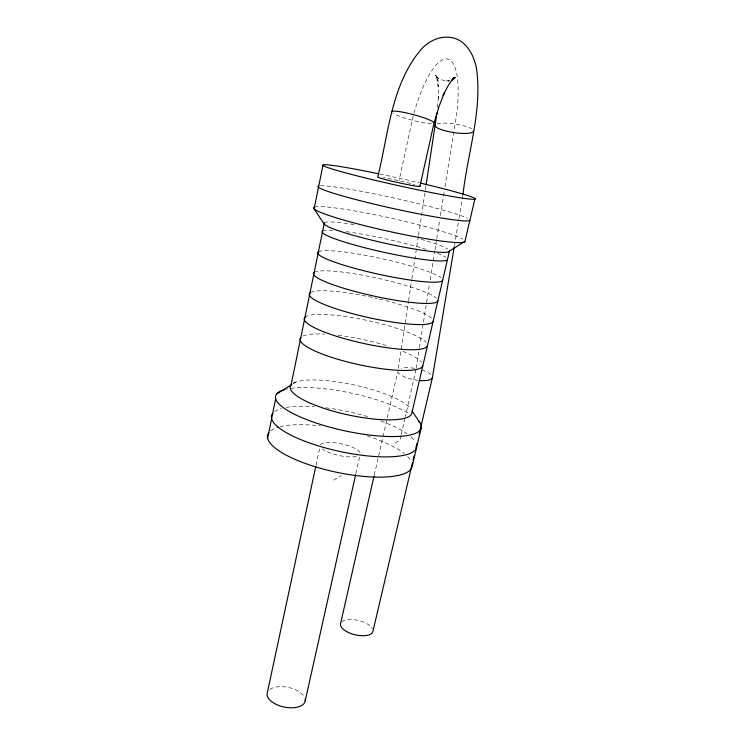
<?xml version="1.0" encoding="UTF-8"?>
<svg xmlns="http://www.w3.org/2000/svg" width="745" height="745" viewBox="0 0 745 745"><rect width="100%" height="100%" fill="white"/><g stroke="black" fill="none" stroke-linecap="round" stroke-linejoin="round"><path stroke-width="0.56" stroke-dasharray="3.73 2.79" d="M437.604 107.466L438.423 95.49L438.516 98.247L438.06 82.881L438.181 86.588L436.589 77.061L438.181 81.242L435.592 74.966L438.609 78.914L435.248 75.888L439.438 78.961L444.299 80.721L449.486 81.047M398.333 368.328L408.4 301.799M408.577 300.654L411.706 280.008M411.873 278.863L418.308 236.426M418.476 235.28L425.944 185.961M415.924 369.492L405.392 416.576M416.11 368.347L419.212 348.809M419.398 347.664L429.455 284.469M430.191 279.869L434.763 251.149M434.94 249.994L436.589 239.657M436.775 238.502L439.699 220.12M440.425 215.529L444.271 191.4M444.998 186.799L454.329 128.196A73.299 21.54 -77.5 0 0 447.931 59.078A73.299 21.54 -77.5 0 0 412.832 117.477L399.05 180.551M454.422 245.813L458.818 219.458M459.013 218.313L462.841 195.395M316.01 465.299L319.661 448.267M355.896 473.559L359.686 456.536M374.307 474.975L397.728 371.755M401.006 435.583L399.972 440.053L394.338 443.461M401.266 434.465L405.131 417.694M292.906 383.852L295.746 382.092M333.602 480.087L341.154 475.534M449.701 80.264L445.65 81.186L448.527 81.084M310.544 292.534A63.427 10.262 12.4 0 1 377.203 298.503M379.363 299.006A63.427 10.262 12.4 0 1 431.728 318.348M304.966 317.296A63.102 11.603 12.4 0 1 364.258 319.866A63.102 11.603 12.4 0 1 426.177 342.328M314.167 272.474A63.688 9.117 12.4 0 1 373.506 277.345A63.688 9.117 12.4 0 1 436.393 298.177M318.404 251.819A63.958 7.953 12.4 0 1 377.771 257.77A63.958 7.953 12.4 0 1 441.105 277.838M322.678 230.997A64.238 6.761 12.5 0 1 333.779 230.373M346.267 231.676A64.238 6.761 12.5 0 1 427.071 249.687M437.548 253.347A64.238 6.761 12.5 0 1 445.855 257.323M324.401 222.615A64.349 6.286 12.5 0 1 355.589 224.757M420.99 239.303A64.349 6.286 12.5 0 1 447.764 249.072M314.52 207.157A77.471 6.677 12.5 0 1 385.742 217.009A77.471 6.677 12.5 0 1 462.682 239.089M320.369 185.775A77.806 5.206 12.5 0 1 393.984 198.03A77.806 5.206 12.5 0 1 467.543 218.294M379.829 174.041A78.141 3.706 12.5 0 1 419.212 182.804M293.428 383.107A62.217 15.272 12.3 0 1 355.02 385.137A62.217 15.272 12.3 0 1 410.737 409.014M284.376 389.71A74.528 19.109 12.3 0 1 409.526 413.801M303.131 335.921A62.841 12.712 12.3 0 1 324.755 334.114M338.09 335.306A62.841 12.712 12.3 0 1 389.197 346.434M402.849 351.286A62.841 12.712 12.3 0 1 421.596 362.135M274.691 411.529A74.221 20.348 12.2 0 1 281.508 408.483M286.08 407.44A74.221 20.348 12.2 0 1 314.278 406.649M325.751 407.785A74.221 20.348 12.2 0 1 369.092 417.051M380.881 421A74.221 20.348 12.2 0 1 406.938 433.702M411.184 437.008A74.221 20.348 12.2 0 1 415.282 441.636M270.808 430.694A73.923 21.558 12.2 0 1 278.723 427.062M279.85 426.764A73.923 21.558 12.2 0 1 320.704 425.907M367.164 435.909A73.923 21.558 12.2 0 1 404.209 453.528M407.664 456.583A73.923 21.558 12.2 0 1 410.849 460.606M356.399 456.471A20.497 5.969 12.2 0 1 322.334 448.872M320.387 444.858A20.497 5.969 12.2 0 1 340.176 443.564A20.497 5.969 12.2 0 1 360.077 452.662M269.774 689.47A19.417 10.02 11.8 0 1 287.859 687.309A19.417 10.02 11.8 0 1 304.035 696.296M418.29 380.369A17.498 5.588 11.1 0 1 399.441 373.813A17.759 5.671 11.1 0 1 398.128 372.146M341.666 621.87A16.641 7.357 13.5 0 1 357.842 620.306A16.641 7.357 13.5 0 1 372.481 628.743M414.397 368.309A17.489 5.588 11.1 0 0 407.934 367.704A17.759 5.671 11.1 0 0 401.127 368.403M422.005 370.088A17.489 5.588 11.1 0 1 430.731 374.363M436.849 123.949A19.454 4.33 8.5 0 1 453.966 123.838A19.454 4.33 8.5 0 1 471.492 128.727M431.411 123.717A21.838 2.812 14.9 0 1 403.045 117.468A22.201 2.859 14.9 0 1 393.304 113.454M383.228 177.524A21.661 1.024 12.5 0 1 385.202 177.869M387.866 178.372A21.661 1.024 12.5 0 1 414.62 184.509"/><path stroke-width="1.12" d="M426.121 184.816L436.961 112.97M463.027 194.249C467.73 152.017 482.946 109.506 476.176 66.603C473.42 54.627 466.454 41.58 453.817 38.051C441.413 34.866 428.98 40.398 420.832 49.775C391.134 85.023 388.471 134.128 377.743 176.919A21.661 1.024 12.5 0 0 399.99 183.009A21.661 1.024 12.5 0 0 419.491 186.073M419.146 434.233L432.426 377.566L454.226 246.958M267.66 438.2L275.641 398.817M322.902 165.548L314.12 208.861L324.215 224.264A64.349 6.286 12.5 0 0 389.505 244.22A64.349 6.286 12.5 0 0 449.421 251.093L464.945 241.352L474.919 198.85M324.401 222.615L291.072 384.979A62.217 15.272 12.3 0 0 343.92 413.959A62.217 15.272 12.3 0 0 411.808 413.279L449.421 251.093M315.768 466.435L267.399 692.394A19.417 10.02 11.8 0 0 282.811 706.716A19.417 10.02 11.8 0 0 305.04 701.669L355.635 474.695M419.901 186.436L434.056 122.944L438.926 106.768L444.542 92.445L443.061 95.49L448.574 84.874L454.059 77.471L452.662 78.895M374.046 476.111L340.586 623.565A16.641 7.357 13.5 0 0 354.89 634.721A16.641 7.357 13.5 0 0 372.91 631.415L412.497 462.561M413.028 460.298L414.099 455.763M415.952 447.829L417.014 443.294M421.195 427.853L412.115 466.547A73.923 21.558 12.2 0 1 330.668 470.942A73.923 21.558 12.2 0 1 268.824 432.668M451.358 80.441L455.335 77.471L452.56 79.007M276.674 393.919L291.965 384.439M412.032 410.951L419.761 422.517M433.124 321.356A63.427 10.262 12.4 0 1 365.059 316.802A63.427 10.262 12.4 0 1 309.967 292.953M427.49 345.68A63.102 11.603 12.4 0 1 359.463 342.523A63.102 11.603 12.4 0 1 304.966 317.296M437.874 300.906A63.688 9.117 12.4 0 1 369.771 295.15A63.688 9.117 12.4 0 1 314.167 272.474M442.651 280.269A63.958 7.953 12.4 0 1 374.53 273.303A63.958 7.953 12.4 0 1 318.404 251.819M447.475 259.465A64.238 6.761 12.5 0 1 379.326 251.27A64.238 6.761 12.5 0 1 322.678 230.997M464.945 241.352A77.471 6.677 12.5 0 1 383.06 230.075A77.471 6.677 12.5 0 1 314.52 207.157M469.909 220.185A77.806 5.206 12.5 0 1 387.996 207.361A77.806 5.206 12.5 0 1 318.813 185.971M420.264 183.056A78.141 3.706 12.5 0 1 460.401 197.835A78.141 3.706 12.5 0 1 335.855 170.13A78.141 3.706 12.5 0 1 378.693 173.808M418.662 421.083A74.528 19.109 12.3 0 1 339.962 429.744A74.528 19.109 12.3 0 1 284.376 389.71M422.834 365.758A62.841 12.712 12.3 0 1 354.844 363.756A62.841 12.712 12.3 0 1 300.84 337.401M416.641 447.279A74.221 20.348 12.2 0 1 335.138 450.399A74.221 20.348 12.2 0 1 272.735 413.373M305.18 699.034A19.417 10.02 11.8 0 1 305.226 700.822M419.416 380.481A17.498 5.588 11.1 0 0 422.648 380.648A17.759 5.671 11.1 0 0 432.426 377.566M473.55 131.232A19.454 4.33 8.5 0 1 453.016 132.452A19.454 4.33 8.5 0 1 435.154 125.169M434.056 122.944A22.201 2.859 14.9 0 0 422.964 117.487A21.847 2.822 14.9 0 0 393.909 111.117A22.201 2.859 14.9 0 0 391.647 112.02"/></g></svg>
